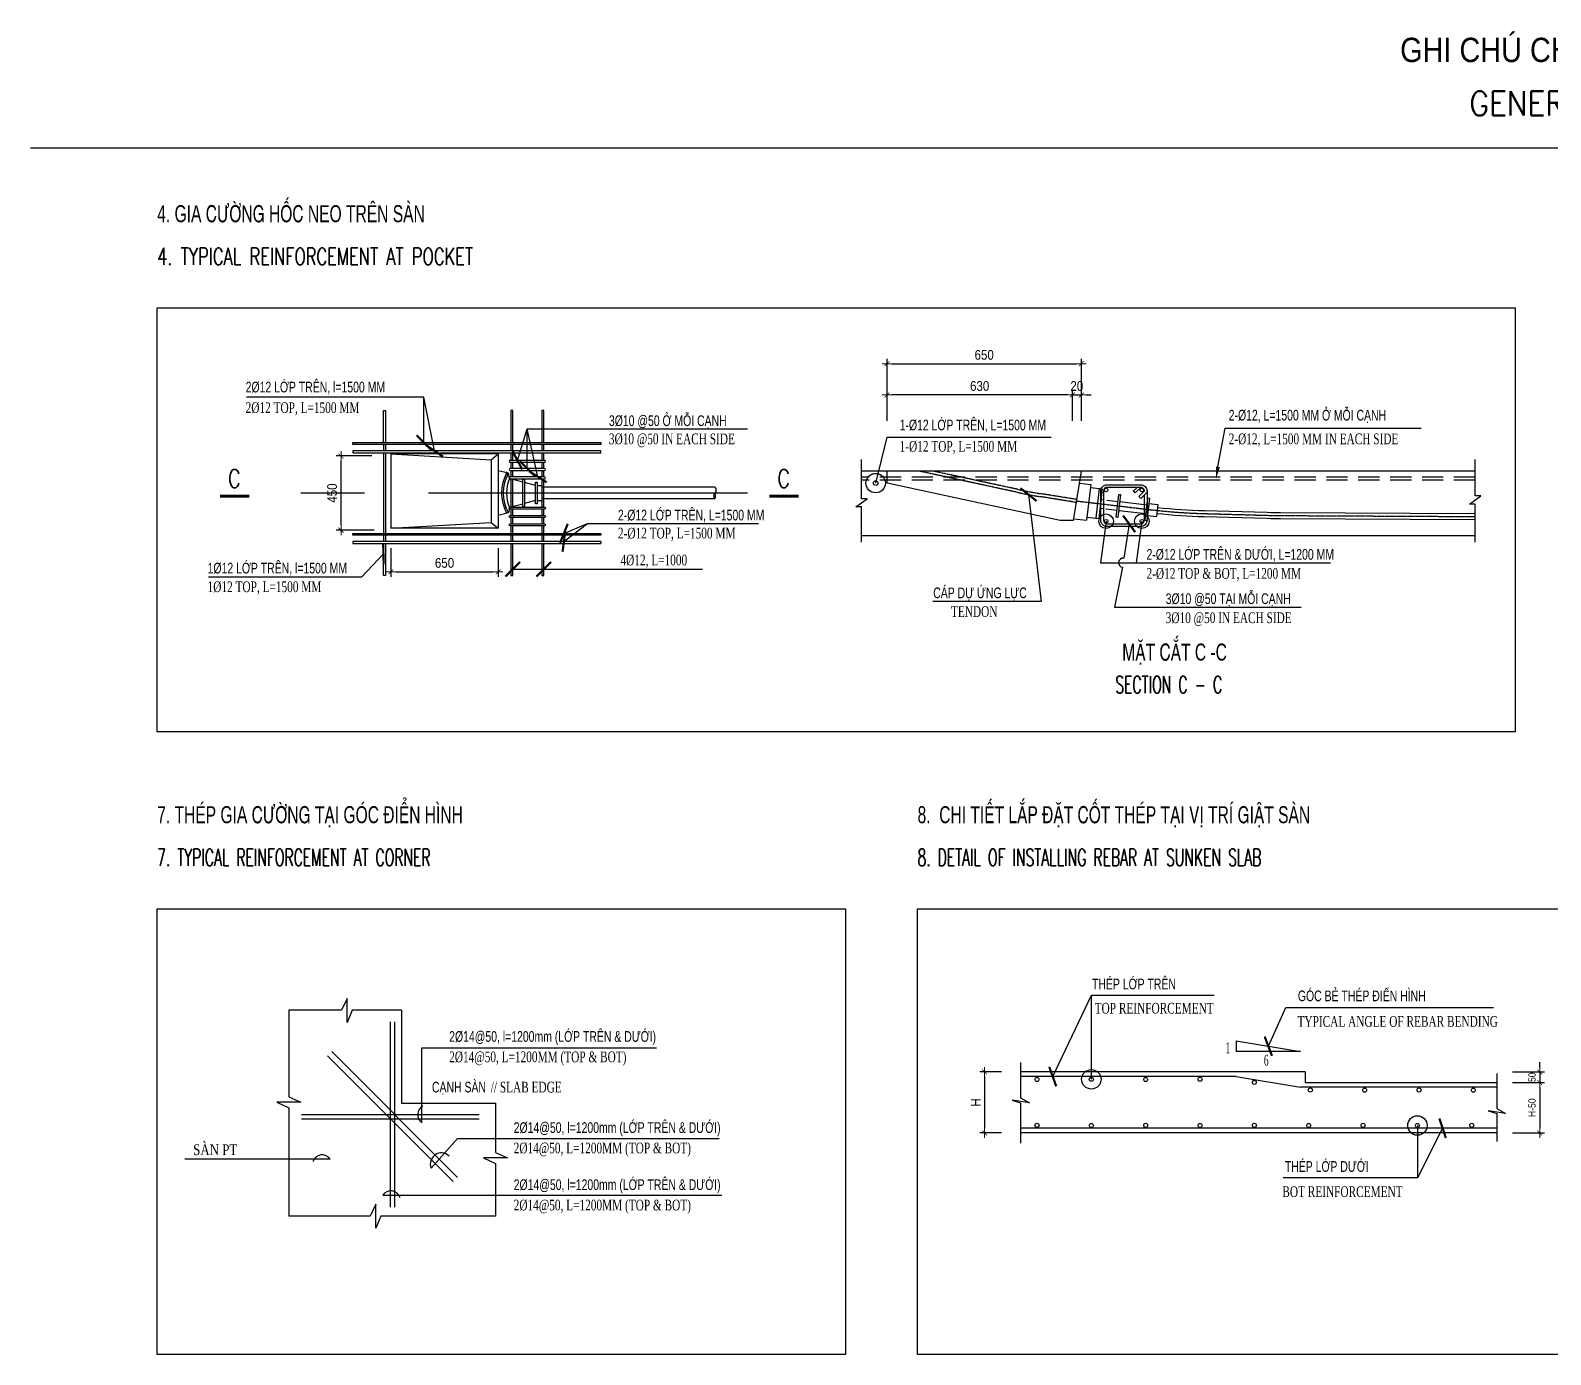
# Model space of a CAD drawing. Header units: millimetres. Extents: x 408913 to 1237273, y -191467 to -86666.
# Drawn here: x 1165551 to 1196826, y -159283 to -132042 of the extents above; entities that cross this region are included whole.
import ezdxf
from ezdxf.enums import TextEntityAlignment as Align

# ---------------------------------------------------------------- set-up
doc = ezdxf.new("R2010")
doc.units = ezdxf.units.MM
doc.header["$LTSCALE"] = 35
doc.header["$PDMODE"] = 3
for name, pattern in [('0', [0]), ('CENTER', [2, 1.25, -0.25, 0.25, -0.25]), ('HIDDEN', [9.525, 6.35, -3.175]), ('HIDDEN2', [0.1875, 0.125, -0.0625])]:
    doc.linetypes.add(name, pattern=pattern)
for name, color, linetype in [('Dimension', 253, 'Continuous'), ('IBST-Thep thuong', 4, 'Continuous'), ('Layer2', 167, 'HIDDEN2'), ('NETTHAY', 4, 'Continuous'), ('REINFT', 4, 'Continuous'), ('ST', 161, 'Continuous'), ('ST-H', 5, 'HIDDEN'), ('STEEL', 4, 'Continuous'), ('STR.Dim_F-CL-B', 8, 'Continuous'), ('STSEC', 1, 'Continuous'), ('TEXT', 4, 'Continuous'), ('Text25', 7, 'Continuous'), ('Text25_vn', 7, 'Continuous'), ('TXT-ST2', 7, 'Continuous'), ('VSC-TEXT', 31, 'Continuous')]:
    doc.layers.add(name, color=color, linetype=linetype)
doc.layers.add('NDC_S_DIM', color=1, linetype='Continuous', lineweight=9)
doc.layers.add('NDC_S_VN TEXT', color=7, linetype='Continuous', lineweight=9)
doc.styles.add('2F', font='')
doc.styles.add('Arial', font='arial.ttf', dxfattribs={"width": 0.6})
doc.styles.add('DIM', font='romans.shx', dxfattribs={"width": 0.55, "bigfont": 'vns.shx'})
doc.styles.add('NDC_ARIAL', font='arial.ttf', dxfattribs={"width": 0.85})
doc.styles.add('ROMANS', font='romans', dxfattribs={"width": 0.75, "bigfont": 'vns'})
doc.styles.add('VNTIMEH', font='vntimeh.shx', dxfattribs={"width": 0.8, "bigfont": 'vns.shx'})
doc.styles.get('2F').set_extended_font_data('.VnArial NarrowH')
doc.dimstyles.new('A2_1-10', dxfattribs={"dimscale": 100, "dimtxt": 2, "dimasz": 1, "dimexe": 1, "dimexo": 0, "dimgap": 0.8, "dimtad": 1, "dimdec": 0, "dimlfac": 0.1, "dimdsep": 46, "dimtxsty": 'NDC_ARIAL', "dimblk": 'DIMMARK', "dimcen": 49999.938995, "dimdle": 1.5, "dimclrd": 1, "dimclre": 1, "dimclrt": 3, "dimadec": 0, "dimazin": 0, "dimtfac": 1, "dimtdec": 0, "dimtix": 1, "dimtmove": 2, "dimatfit": 3, "dimfxl": 1, "dimarcsym": 0})
doc.dimstyles.new('VSC 1-200', dxfattribs={"dimscale": 200, "dimtxt": 2, "dimasz": 1, "dimexe": 0.8, "dimexo": 1, "dimgap": 1, "dimtad": 1, "dimdec": 0, "dimzin": 0, "dimdsep": 46, "dimtxsty": 'DIM', "dimblk1": 'ARCHTICK', "dimblk2": 'ARCHTICK', "dimsah": 1, "dimcen": -0.2, "dimdle": 0.8, "dimclrd": 9, "dimclre": 9, "dimclrt": 2, "dimadec": 0, "dimazin": 0, "dimtfac": 1, "dimtdec": 0, "dimtmove": 0, "dimatfit": 3, "dimldrblk": 'ARCHTICK', "dimfxl": 4, "dimfxlon": 1, "dimtolj": 1, "dimtzin": 0, "dimarcsym": 0})

# ---------------------------------------------------------------- blocks, each defined once
blk = doc.blocks.new('DIMMARK')
at = {"layer": 'NDC_S_DIM', "color": 1}
blk.add_line((-1.5, 0), (1, 0), dxfattribs=at)
at = {"layer": 'NDC_S_DIM', "color": 2, "const_width": 0.15}
blk.add_lwpolyline([(-0.5, -0.5), (0.5, 0.5)], dxfattribs=at)
blk = doc.blocks.new('*D402')
at = {"layer": 'DEFPOINTS', "color": 0, "transparency": 16777216}
for p in [(1187172, -138900), (1183174, -140075), (1187172, -140075)]:
    blk.add_point(p, dxfattribs=at)
at = {"layer": 'NDC_S_DIM', "color": 1, "lineweight": -2, "transparency": 16777216}
for p, q in [((1183174, -140075), (1183174, -138800)), ((1187172, -140075), (1187172, -138800)), ((1183274, -138900), (1187072, -138900))]:
    blk.add_line(p, q, dxfattribs=at)
at = {"layer": 'NDC_S_DIM', "color": 1, "lineweight": -2, "transparency": 16777216, "xscale": 100, "yscale": 100, "zscale": 100, "rotation": 180}
blk.add_blockref('DIMMARK', (1183174, -138900), dxfattribs=at)
at = {"layer": 'NDC_S_DIM', "color": 1, "lineweight": -2, "transparency": 16777216, "xscale": 100, "yscale": 100, "zscale": 100}
blk.add_blockref('DIMMARK', (1187172, -138900), dxfattribs=at)
at = {"layer": 'NDC_S_DIM', "color": 3, "transparency": 16777216, "insert": (1185173, -138718), "char_height": 200, "attachment_point": 5, "style": 'NDC_ARIAL'}
blk.add_mtext('650', dxfattribs=at)
blk = doc.blocks.new('*D403')
at = {"layer": 'DEFPOINTS', "color": 0, "transparency": 16777216}
for p in [(1183174, -139540), (1183174, -140075), (1186987, -140075)]:
    blk.add_point(p, dxfattribs=at)
at = {"layer": 'NDC_S_DIM', "color": 1, "lineweight": -2, "transparency": 16777216}
for p, q in [((1183174, -140075), (1183174, -139440)), ((1186987, -140075), (1186987, -139440)), ((1186887, -139540), (1183274, -139540))]:
    blk.add_line(p, q, dxfattribs=at)
at = {"layer": 'NDC_S_DIM', "color": 1, "lineweight": -2, "transparency": 16777216, "xscale": 100, "yscale": 100, "zscale": 100, "rotation": 180}
blk.add_blockref('DIMMARK', (1183174, -139540), dxfattribs=at)
at = {"layer": 'NDC_S_DIM', "color": 1, "lineweight": -2, "transparency": 16777216, "xscale": 100, "yscale": 100, "zscale": 100}
blk.add_blockref('DIMMARK', (1186987, -139540), dxfattribs=at)
at = {"layer": 'NDC_S_DIM', "color": 3, "transparency": 16777216, "insert": (1185080, -139358), "char_height": 200, "attachment_point": 5, "style": 'NDC_ARIAL'}
blk.add_mtext('630', dxfattribs=at)
blk = doc.blocks.new('*D423')
at = {"layer": 'DEFPOINTS', "color": 0, "transparency": 16777216}
for p in [(1185528, -153467), (1185181, -154724), (1185528, -154724)]:
    blk.add_point(p, dxfattribs=at)
at = {"layer": 'NDC_S_DIM', "color": 1, "lineweight": -2, "transparency": 16777216}
for p, q in [((1185528, -153467), (1185081, -153467)), ((1185181, -153567), (1185181, -154624)), ((1185528, -154724), (1185081, -154724))]:
    blk.add_line(p, q, dxfattribs=at)
at = {"layer": 'NDC_S_DIM', "color": 1, "lineweight": -2, "transparency": 16777216, "xscale": 100, "yscale": 100, "zscale": 100}
for p, rotation in [((1185181, -153467), 90), ((1185181, -154724), 270)]:
    blk.add_blockref('DIMMARK', p, dxfattribs=dict(at, rotation=rotation))
at = {"layer": 'NDC_S_DIM', "color": 3, "transparency": 16777216, "insert": (1185001, -154095), "char_height": 200, "attachment_point": 5, "rotation": 90, "style": 'NDC_ARIAL'}
blk.add_mtext('H', dxfattribs=at)
blk = doc.blocks.new('*D438')
at = {"layer": 'DEFPOINTS', "color": 0, "transparency": 16777216}
for p in [(1172967, -142694), (1175173, -142694), (1175173, -143180)]:
    blk.add_point(p, dxfattribs=at)
at = {"layer": 'NDC_S_DIM', "color": 1, "lineweight": -2, "transparency": 16777216}
for p, q in [((1172967, -142694), (1172967, -143280)), ((1175173, -142694), (1175173, -143280)), ((1173067, -143180), (1175073, -143180))]:
    blk.add_line(p, q, dxfattribs=at)
at = {"layer": 'NDC_S_DIM', "color": 1, "lineweight": -2, "transparency": 16777216, "xscale": 100, "yscale": 100, "zscale": 100, "rotation": 180}
blk.add_blockref('DIMMARK', (1172967, -143180), dxfattribs=at)
at = {"layer": 'NDC_S_DIM', "color": 1, "lineweight": -2, "transparency": 16777216, "xscale": 100, "yscale": 100, "zscale": 100}
blk.add_blockref('DIMMARK', (1175173, -143180), dxfattribs=at)
at = {"layer": 'NDC_S_DIM', "color": 3, "transparency": 16777216, "insert": (1174070, -142998), "char_height": 200, "attachment_point": 5, "style": 'NDC_ARIAL'}
blk.add_mtext('650', dxfattribs=at)
blk = doc.blocks.new('*D439')
at = {"layer": 'DEFPOINTS', "color": 0, "transparency": 16777216}
for p in [(1171941, -140796), (1172577, -140796), (1172620, -142323)]:
    blk.add_point(p, dxfattribs=at)
at = {"layer": 'NDC_S_DIM', "color": 1, "lineweight": -2, "transparency": 16777216}
for p, q in [((1172577, -140796), (1171841, -140796)), ((1171941, -142223), (1171941, -140896)), ((1172620, -142323), (1171841, -142323))]:
    blk.add_line(p, q, dxfattribs=at)
at = {"layer": 'NDC_S_DIM', "color": 1, "lineweight": -2, "transparency": 16777216, "xscale": 100, "yscale": 100, "zscale": 100}
for p, rotation in [((1171941, -140796), 90), ((1171941, -142323), 270)]:
    blk.add_blockref('DIMMARK', p, dxfattribs=dict(at, rotation=rotation))
at = {"layer": 'NDC_S_DIM', "color": 3, "transparency": 16777216, "insert": (1171759, -141560), "char_height": 200, "attachment_point": 5, "rotation": 90, "style": 'NDC_ARIAL'}
blk.add_mtext('450', dxfattribs=at)
blk = doc.blocks.new('_ArchTick')
at = {"color": 0, "linetype": 'ByBlock', "const_width": 0.15}
blk.add_lwpolyline([(-0.5, -0.5), (0.5, 0.5)], dxfattribs=at)
blk = doc.blocks.new('*D512')
at = {"layer": 'DEFPOINTS', "color": 0, "transparency": 16777216}
for p in [(1187172, -139540), (1186987, -140075), (1187172, -140075)]:
    blk.add_point(p, dxfattribs=at)
at = {"layer": 'NDC_S_DIM', "color": 1, "lineweight": -2, "transparency": 16777216}
for p, q in [((1186987, -140075), (1186987, -139440)), ((1187172, -140075), (1187172, -139440)), ((1186887, -139540), (1186787, -139540)), ((1186987, -139540), (1187172, -139540)), ((1187272, -139540), (1187372, -139540))]:
    blk.add_line(p, q, dxfattribs=at)
at = {"layer": 'NDC_S_DIM', "color": 1, "lineweight": -2, "transparency": 16777216, "xscale": 100, "yscale": 100, "zscale": 100}
blk.add_blockref('DIMMARK', (1186987, -139540), dxfattribs=at)
at = {"layer": 'NDC_S_DIM', "color": 1, "lineweight": -2, "transparency": 16777216, "xscale": 100, "yscale": 100, "zscale": 100, "rotation": 180}
blk.add_blockref('DIMMARK', (1187172, -139540), dxfattribs=at)
at = {"layer": 'NDC_S_DIM', "color": 3, "transparency": 16777216, "insert": (1187079, -139358), "char_height": 200, "attachment_point": 5, "style": 'NDC_ARIAL'}
blk.add_mtext('20', dxfattribs=at)
blk = doc.blocks.new('*D524')
at = {"layer": 'DEFPOINTS', "color": 0, "transparency": 16777216}
for p in [(1196045, -153687), (1196045, -154724), (1196601, -154724)]:
    blk.add_point(p, dxfattribs=at)
at = {"layer": 'NDC_S_DIM', "color": 1, "lineweight": -2, "transparency": 16777216}
for p, q in [((1196045, -153687), (1196701, -153687)), ((1196601, -153787), (1196601, -154624)), ((1196045, -154724), (1196701, -154724))]:
    blk.add_line(p, q, dxfattribs=at)
at = {"layer": 'NDC_S_DIM', "color": 1, "lineweight": -2, "transparency": 16777216, "xscale": 100, "yscale": 100, "zscale": 100}
for p, rotation in [((1196601, -153687), 90), ((1196601, -154724), 270)]:
    blk.add_blockref('DIMMARK', p, dxfattribs=dict(at, rotation=rotation))
at = {"layer": 'NDC_S_DIM', "color": 3, "transparency": 16777216, "insert": (1196444, -154205), "char_height": 200, "attachment_point": 5, "rotation": 90, "style": 'NDC_ARIAL'}
blk.add_mtext('{\\H0.75x;H-50}', dxfattribs=at)
blk = doc.blocks.new('*D525')
at = {"layer": 'DEFPOINTS', "color": 0, "transparency": 16777216}
for p in [(1196045, -153467), (1196045, -153687), (1196601, -153687)]:
    blk.add_point(p, dxfattribs=at)
at = {"layer": 'NDC_S_DIM', "color": 1, "lineweight": -2, "transparency": 16777216}
for p, q in [((1196045, -153467), (1196701, -153467)), ((1196601, -153367), (1196601, -153267)), ((1196601, -153467), (1196601, -153687)), ((1196045, -153687), (1196701, -153687)), ((1196601, -153787), (1196601, -153887))]:
    blk.add_line(p, q, dxfattribs=at)
at = {"layer": 'NDC_S_DIM', "color": 1, "lineweight": -2, "transparency": 16777216, "xscale": 100, "yscale": 100, "zscale": 100}
for p, rotation in [((1196601, -153467), 270), ((1196601, -153687), 90)]:
    blk.add_blockref('DIMMARK', p, dxfattribs=dict(at, rotation=rotation))
at = {"layer": 'NDC_S_DIM', "color": 3, "transparency": 16777216, "insert": (1196444, -153577), "char_height": 200, "attachment_point": 5, "rotation": 90, "style": 'NDC_ARIAL'}
blk.add_mtext('{\\H0.75x;50}', dxfattribs=at)

msp = doc.modelspace()

# ---------------------------------------------------------------- linework, layer by layer
at = {"color": 8}
for p, q in [((1173644.1, -139584.5), (1169996.3, -139584.5)), ((1183179.4, -140406.6), (1186552.5, -140406.6)), ((1189982.2, -141021.3), (1190131.4, -140221.2)), ((1190131.4, -140221.2), (1194165.5, -140221.2)), ((1187563.5, -142993), (1192300.5, -142993)), ((1188019.6, -143087.3), (1187853.2, -143904.8)), ((1172362.5, -143287.5), (1169212.9, -143287.5)), ((1186342.9, -143792.3), (1184116.4, -143792.3)), ((1187853.2, -143904.8), (1191693.6, -143904.8)), ((1173600.5, -154512.2), (1173600.5, -152971.3)), ((1173600.5, -152971.3), (1178431.8, -152971.3)), ((1173794.4, -155447.5), (1174337.4, -154836)), ((1174337.4, -154836), (1179722.9, -154836)), ((1171718.7, -155265.1), (1168729, -155265.1)), ((1172801.3, -156004.5), (1179774.2, -156004.5))]:
    msp.add_line(p, q, dxfattribs=at)
at = {"color": 1}
for p, q in [((1172966.9, -140753.9), (1172966.9, -142281.4)), ((1175173.2, -140753.9), (1172966.9, -140753.9)), ((1172966.9, -140753.9), (1175031.7, -140873)), ((1175031.7, -140873), (1175173.2, -140753.9)), ((1175031.7, -140873), (1175031.7, -142162.3)), ((1175173.2, -140753.9), (1175173.2, -142281.4)), ((1175383.5, -141152.4), (1175173.2, -141101.3)), ((1175405.6, -141261.7), (1175383.5, -141152.4)), ((1175681.7, -141334.4), (1175405.6, -141261.7)), ((1175941.8, -141404.4), (1175715.7, -141343.1)), ((1195274.8, -141109.6), (1182650, -141109.6)), ((1175975.7, -141406.9), (1176072.8, -141406.9)), ((1176072.8, -141406.9), (1176072.8, -141712.4)), ((1178912.3, -141440.9), (1176072.8, -141440.9)), ((1179447.5, -141440.9), (1178912.3, -141440.9)), ((1179630.9, -141440.9), (1179447.5, -141440.9)), ((1175383.5, -141967), (1175173.2, -142018.1)), ((1175405.6, -141857.6), (1175383.5, -141967)), ((1175681.7, -141785), (1175405.6, -141857.6)), ((1175941.8, -141715), (1175715.7, -141776.2)), ((1175975.7, -141712.4), (1176072.8, -141712.4)), ((1178912.3, -141678.5), (1176072.8, -141678.5)), ((1179447.5, -141678.5), (1178912.3, -141678.5)), ((1179630.9, -141678.5), (1179447.5, -141678.5)), ((1172966.9, -142281.4), (1175031.7, -142162.3)), ((1175173.2, -142281.4), (1172966.9, -142281.4)), ((1175031.7, -142162.3), (1175173.2, -142281.4)), ((1195274.8, -142438.4), (1182650, -142438.4))]:
    msp.add_line(p, q, dxfattribs=at)
at = {"color": 6, "linetype": 'Continuous'}
for p, q in [((1183173.6, -141355.6), (1183173.6, -141109.6)), ((1186732.7, -142124.5), (1183173.6, -141355.6)), ((1187008.3, -142124.5), (1187171.6, -141109.6)), ((1187131.6, -141358.2), (1187365.6, -141385.6)), ((1187365.6, -141385.6), (1187279.7, -142118.7)), ((1187358.4, -141446.7), (1187602.8, -141475.3)), ((1187541.7, -141468.2), (1187470.1, -142079.1)), ((1187602.8, -141475.3), (1187531.2, -142086.2)), ((1187556.3, -141872.4), (1187617.4, -141879.6)), ((1187577.7, -141689.2), (1187638.8, -141696.3)), ((1187672.3, -141886), (1187905.6, -141913.4)), ((1187693.8, -141702.8), (1187927.1, -141730.1)), ((1187941.6, -141917.6), (1188499.5, -141983)), ((1187963.1, -141734.3), (1188521, -141799.7)), ((1188561.3, -141773.4), (1188744.6, -141794.9)), ((1188744.6, -141794.9), (1188716, -142039.3)), ((1187008.3, -142124.5), (1186732.7, -142124.5)), ((1187014.3, -142087.6), (1187279.7, -142118.7)), ((1187286.9, -142057.6), (1187531.2, -142086.2)), ((1188532.7, -142017.8), (1188716, -142039.3))]:
    msp.add_line(p, q, dxfattribs=at)
at = {"color": 8, "linetype": 'CENTER', "ltscale": 150}
msp.add_line((1180301.5, -141559.7), (1170472.7, -141559.7), dxfattribs=at)
at = {"color": 1}
for points in [[(1175715.7, -141843.5), (1175681.7, -141843.5), (1175681.7, -141271.9), (1175715.7, -141271.9), (1175715.7, -141843.5)], [(1175975.7, -141780.1), (1175941.8, -141780.1), (1175941.8, -141336.9), (1175975.7, -141336.9), (1175975.7, -141780.1)]]:
    msp.add_lwpolyline(points, dxfattribs=at)
at = {"color": 4, "linetype": 'HIDDEN2', "ltscale": 1.5}
for points in [[(1187055.1, -141750.5), (1186327.9, -141633.5, -0.0133159), (1185843.4, -141542.3), (1183840.5, -141109.6)], [(1187066.1, -141690), (1186337.6, -141572.8, -0.0133159), (1185856.4, -141482.2), (1184131.7, -141109.6)], [(1187060.3, -141721.4), (1188608, -141902.8, 0.0222916), (1189701.5, -141981.7), (1190993.7, -142017.2, 0.0055961), (1191269, -142021.7), (1195274.8, -142042.2)]]:
    msp.add_lwpolyline(points, format="xyb", dxfattribs=at)
at = {"color": 1}
msp.add_lwpolyline([(1179630.9, -141440.9, -0.4115279), (1179630.9, -141559.7, 0.4115279), (1179630.9, -141678.5, 0.2958523), (1179630.9, -141559.7)], format="xyb", dxfattribs=at)
at = {"color": 6, "linetype": 'Continuous'}
for points in [[(1187924.7, -142062.1), (1187888.7, -142057.8), (1187943.8, -141587.7), (1187979.8, -141591.9), (1187924.7, -142062.1)], [(1188518.6, -142131.7), (1188482.6, -142127.4), (1188537.7, -141657.3), (1188573.7, -141661.5), (1188518.6, -142131.7)]]:
    msp.add_lwpolyline(points, dxfattribs=at)
for points in [[(1188723.2, -141977.6, 0.0198008), (1189699.8, -142043.2), (1190992, -142078.7, 0.0055961), (1191268.7, -142083.2), (1195274.8, -142103.7)], [(1188737.5, -141855.4, 0.0197758), (1189703.2, -141920.2), (1190995.4, -141955.8, 0.0055961), (1191269.3, -141960.2), (1195274.8, -141980.7)]]:
    msp.add_lwpolyline(points, format="xyb", dxfattribs=at)
at = {"color": 1}
for radius, start, end in [(869.5, 151.75905, 208.24095), (835.5, 150.82486, 209.17514), (767.7, 157.16245, 202.83755)]:
    msp.add_arc((1176113, -141559.7), radius, start, end, dxfattribs=at)
at = {"color": 8}
for centre, radius, start, end in [((1188032.6, -142993), 95.2, 82.15523, 262.15523), ((1173721.6, -154348.9), 203.4, 119.04985, 233.44528), ((1171552.4, -155373.2), 198.3, 33.01858, 163.36206), ((1174005.3, -155362.2), 227.5, 45.96653, 202.01779), ((1172967.6, -156112.6), 198.3, 16.63794, 146.98142)]:
    msp.add_arc(centre, radius, start, end, dxfattribs=at)
msp.add_solid([(1190022.6, -141027.9), (1189941.7, -141014.6), (1189942.5, -141264.1)], dxfattribs=at)
at = {"color": 1}
msp.add_solid([(1175353.7, -141112.8), (1175315.1, -141136.5), (1175405.6, -141240.3)], dxfattribs=at)
at = {"layer": 'IBST-Thep thuong', "ltscale": 200, "const_width": 62.9}
msp.add_lwpolyline([(1170053.7, -141623.3), (1169450.3, -141623.3)], dxfattribs=at)
at = {"layer": 'Layer2', "color": 8, "linetype": '0'}
for p, q in [((1191380.2, -152141.2), (1195654.3, -152141.2)), ((1194085.9, -155649.7), (1191322.5, -155649.7))]:
    msp.add_line(p, q, dxfattribs=at)
at = {"layer": 'Layer2', "color": 3, "linetype": '0'}
for p, q in [((1190357.6, -152828.8), (1191679.9, -153049.2)), ((1190357.6, -152828.8), (1190357.6, -153049.2)), ((1191679.9, -153049.2), (1190357.6, -153049.2))]:
    msp.add_line(p, q, dxfattribs=at)
at = {"layer": 'Layer2', "color": 1, "linetype": '0'}
for points in [[(1185922.9, -153277.2), (1185922.9, -154000.4), (1186101.7, -154106.2), (1185748.5, -154047.8), (1185922.9, -154106.2), (1185922.9, -154933.6)], [(1195717.2, -153497.6), (1195717.2, -154220.8), (1195896, -154326.6), (1195542.8, -154268.1), (1195717.2, -154326.6), (1195717.2, -154897.9)]]:
    msp.add_lwpolyline(points, dxfattribs=at)
at = {"layer": 'NETTHAY', "const_width": 62.9}
msp.add_lwpolyline([(1181355, -141623.3), (1180751.6, -141623.3)], dxfattribs=at)
at = {"layer": 'REINFT', "color": 3}
for p, q in [((1172813.4, -140561.4), (1172813.4, -140690.4)), ((1172813.4, -140731.1), (1172813.4, -142388.2)), ((1172854.1, -140561.4), (1172854.1, -140690.4)), ((1172854.1, -140731.1), (1172854.1, -142388.2)), ((1172813.4, -142428.9), (1172813.4, -142557.9)), ((1172854.1, -142428.9), (1172854.1, -142557.9)), ((1177289.1, -142388.2), (1177289.1, -142428.9)), ((1177289.1, -142557.9), (1177289.1, -142598.6))]:
    msp.add_line(p, q, dxfattribs=at)
at = {"layer": 'REINFT', "color": 3, "linetype": 'HIDDEN2', "ltscale": 100}
for p, q in [((1195274.8, -141232.6), (1182650, -141232.6)), ((1195274.8, -141294.1), (1182650, -141294.1))]:
    msp.add_line(p, q, dxfattribs=at)
at = {"layer": 'REINFT', "color": 3}
for points in [[(1172813.4, -140520.7), (1172813.4, -139862.5), (1172854.1, -139862.5), (1172854.1, -140520.7)], [(1175474.8, -140520.7), (1175474.8, -139862.5), (1175434.1, -139862.5), (1175434.1, -140520.7)], [(1176112.9, -140520.7), (1176112.9, -139862.5), (1176072.2, -139862.5), (1176072.2, -140520.7)], [(1175434.1, -140561.4), (1175434.1, -140690.4)], [(1175434.1, -140731.1), (1175434.1, -140886.3)], [(1175474.8, -140690.4), (1175474.8, -140561.4)], [(1175474.8, -140886.3), (1175474.8, -140731.1)], [(1176072.2, -140561.4), (1176072.2, -140690.4)], [(1176072.2, -140731.1), (1176072.2, -140886.3)], [(1176112.9, -140690.4), (1176112.9, -140561.4)], [(1176112.9, -140886.3), (1176112.9, -140731.1)], [(1175434.1, -140927.1), (1175434.1, -141056)], [(1175474.8, -141056), (1175474.8, -140927.1)], [(1176072.2, -140927.1), (1176072.2, -141056)], [(1176112.9, -141056), (1176112.9, -140927.1)], [(1175434.1, -141096.8), (1175434.1, -141225.8)], [(1175434.1, -141266.5), (1175434.1, -141852.9)], [(1175474.8, -141225.8), (1175474.8, -141096.8)], [(1175474.8, -141852.9), (1175474.8, -141266.5)], [(1176072.2, -141096.8), (1176072.2, -141225.8)], [(1176072.2, -141266.5), (1176072.2, -141852.9)], [(1176112.9, -141225.8), (1176112.9, -141096.8)], [(1176112.9, -141852.9), (1176112.9, -141266.5)], [(1188394.5, -141442.9), (1188279.8, -141557.7), (1188240.6, -141518.6), (1188316.9, -141442.3)], [(1188523, -141539), (1188392.1, -141670), (1188352.9, -141630.9), (1188467.7, -141516.1)], [(1175434.1, -141893.6), (1175434.1, -142022.6)], [(1175474.8, -142022.6), (1175474.8, -141893.6)], [(1176072.2, -141893.6), (1176072.2, -142022.6)], [(1176112.9, -142022.6), (1176112.9, -141893.6)], [(1175434.1, -142063.3), (1175434.1, -142192.3)], [(1175434.1, -142233), (1175434.1, -142388.2)], [(1175474.8, -142192.3), (1175474.8, -142063.3)], [(1175474.8, -142388.2), (1175474.8, -142233)], [(1176072.2, -142063.3), (1176072.2, -142192.3)], [(1176072.2, -142233), (1176072.2, -142388.2)], [(1176112.9, -142192.3), (1176112.9, -142063.3)], [(1176112.9, -142388.2), (1176112.9, -142233)], [(1177289.1, -142428.9), (1172186.5, -142428.9), (1172186.5, -142388.2), (1177289.1, -142388.2)], [(1177289.1, -142557.9), (1172186.5, -142557.9), (1172186.5, -142598.6), (1177289.1, -142598.6)], [(1172854.1, -142598.6), (1172854.1, -143256.8), (1172813.4, -143256.8), (1172813.4, -142598.6)], [(1175434.1, -142428.9), (1175434.1, -142557.9)], [(1175434.1, -142598.6), (1175434.1, -143256.8), (1175474.8, -143256.8), (1175474.8, -142598.6)], [(1175474.8, -142557.9), (1175474.8, -142428.9)], [(1176072.2, -142428.9), (1176072.2, -142557.9)], [(1176072.2, -142598.6), (1176072.2, -143256.8), (1176112.9, -143256.8), (1176112.9, -142598.6)], [(1176112.9, -142557.9), (1176112.9, -142428.9)]]:
    msp.add_lwpolyline(points, dxfattribs=at)
for points in [[(1177289.1, -140561.4), (1172186.5, -140561.4), (1172186.5, -140520.7), (1177289.1, -140520.7)], [(1177289.1, -140690.4), (1172186.5, -140690.4), (1172186.5, -140731.1), (1177289.1, -140731.1)]]:
    msp.add_lwpolyline(points, close=True, dxfattribs=at)
for points in [[(1176126.5, -140886.3), (1175420.5, -140886.3, 1), (1175420.5, -140927.1), (1176126.5, -140927.1, 1)], [(1176126.5, -141056), (1175420.5, -141056, 1), (1175420.5, -141096.8), (1176126.5, -141096.8, 1)], [(1176126.5, -141225.8), (1175420.5, -141225.8, 1), (1175420.5, -141266.5), (1176126.5, -141266.5, 1)], [(1187701.8, -142248, -0.4142136), (1187572.7, -142118.9), (1187572.7, -141516.1, -0.4142136), (1187701.8, -141386.9), (1188393.9, -141386.9, -0.4142136), (1188523, -141516.1), (1188523, -142118.9, -0.4142136), (1188393.9, -142248)], [(1176126.5, -141893.6), (1175420.5, -141893.6, -1), (1175420.5, -141852.9), (1176126.5, -141852.9, -1)], [(1176126.5, -142063.3), (1175420.5, -142063.3, -1), (1175420.5, -142022.6), (1176126.5, -142022.6, -1)], [(1176126.5, -142233), (1175420.5, -142233, -1), (1175420.5, -142192.3), (1176126.5, -142192.3, -1)]]:
    msp.add_lwpolyline(points, format="xyb", close=True, dxfattribs=at)
msp.add_lwpolyline([(1188393.9, -141442.3), (1187701.8, -141442.3, 0.4142136), (1187628, -141516.1), (1187628, -142118.9, 0.4142136), (1187701.8, -142192.7), (1188393.9, -142192.7, 0.4142136), (1188467.7, -142118.9), (1188467.7, -141594.4)], format="xyb", dxfattribs=at)
for centre, radius in [((1182940.5, -141355.4), 48), ((1187681.2, -141496.1), 36.9), ((1187681.2, -141496.1), 36.9), ((1187681.2, -141496.1), 36.9), ((1187681.2, -141496.1), 36.9), ((1188414.6, -141496.1), 36.9), ((1187681.2, -142138.9), 36.9), ((1187681.2, -142138.9), 36.9), ((1187681.2, -142138.9), 36.9), ((1188414.6, -142138.9), 36.9)]:
    msp.add_circle(centre, radius, dxfattribs=at)
msp.add_arc((1188393.9, -141516.1), 73.8, 0, 90, dxfattribs=at)
at = {"layer": 'ST', "color": 1}
for points in [[(1182650, -142569.1), (1182650, -141841.9), (1182533.6, -141841.9), (1182766.4, -141680.6), (1182650, -141680.6), (1182650, -140872.5)], [(1195274.8, -142569.1), (1195274.8, -141791.3), (1195158.4, -141791.3), (1195391.2, -141616.8), (1195274.8, -141616.8), (1195274.8, -140872.5)]]:
    msp.add_lwpolyline(points, dxfattribs=at)
at = {"layer": 'ST-H', "color": 4, "linetype": 'Continuous'}
for p, q in [((1172955.4, -152436.2), (1172955.4, -156249.2)), ((1173043.4, -152436.2), (1173043.4, -156249.2)), ((1174249.6, -155725), (1171661.1, -153136.4)), ((1174337.6, -155637), (1171749.1, -153048.4)), ((1190357.6, -153564.1), (1185922.9, -153564.1)), ((1190357.6, -153564.1), (1191679.9, -153784.5)), ((1195717.2, -153784.5), (1191679.9, -153784.5)), ((1171125, -154342.7), (1174785.8, -154342.7)), ((1171125, -154430.7), (1174785.8, -154430.7)), ((1195717.2, -154626.3), (1185922.9, -154626.3))]:
    msp.add_line(p, q, dxfattribs=at)
at = {"layer": 'STEEL', "color": 8, "linetype": 'ByBlock', "ltscale": 600}
for points in [[(1168159.5, -137747.1), (1196097.3, -137747.1), (1196097.3, -146474.5), (1168159.5, -146474.5)], [(1168159.5, -150111.1), (1182317.8, -150111.1), (1182317.8, -159283.3), (1168159.5, -159283.3)], [(1183802.2, -150111.1), (1197758.7, -150111.1), (1197758.7, -159283.3), (1183802.2, -159283.3)]]:
    msp.add_lwpolyline(points, close=True, dxfattribs=at)
at = {"layer": 'STEEL', "color": 3}
for centre in [(1186259.6, -153623.4), (1187377.6, -153619.7), (1188495.7, -153623.4), (1189613.7, -153619.7), (1190731.7, -153683.3), (1191883.1, -153840.1), (1193001.1, -153843.7), (1194119.2, -153840.1), (1195237.2, -153843.7), (1186259.6, -154567), (1187377.6, -154570.7), (1188495.7, -154567), (1189613.7, -154570.7), (1190731.7, -154567), (1191849.8, -154570.7), (1192967.8, -154567), (1194085.9, -154570.7), (1195203.9, -154567)]:
    msp.add_circle(centre, 41.7, dxfattribs=at)
at = {"layer": 'STR.Dim_F-CL-B'}
msp.add_lwpolyline([(1165550.7, -134454.2), (1237273, -134454.2)], dxfattribs=at)
at = {"layer": 'STSEC', "color": 2}
for p, q in [((1191777.4, -153466.6), (1185922.9, -153466.6)), ((1191777.4, -153466.6), (1191777.4, -153687)), ((1191777.4, -153687), (1195717.2, -153687)), ((1195717.2, -154723.8), (1185922.9, -154723.8))]:
    msp.add_line(p, q, dxfattribs=at)
for points in [[(1173184.2, -152199.3), (1172171.8, -152199.3), (1172064.5, -152449.6), (1172064.5, -151955.1), (1171949.2, -152199.3), (1170865.2, -152199.3)], [(1170865.2, -152199.3), (1170865.2, -153982.4), (1171115.5, -154089.6), (1170621, -154089.6), (1170865.2, -154205), (1170865.2, -156432.9)], [(1173184.2, -152199.3), (1173184.2, -154113.9), (1175116.7, -154113.9)], [(1175116.7, -154113.9), (1175116.7, -155126.3), (1175367, -155233.5), (1174872.5, -155233.5), (1175116.7, -155348.9), (1175116.7, -156432.9)], [(1175116.7, -156432.9), (1172762.9, -156432.9), (1172655.7, -156683.2), (1172655.7, -156188.7), (1172540.4, -156432.9), (1170865.2, -156432.9)]]:
    msp.add_lwpolyline(points, dxfattribs=at)

# ---------------------------------------------------------------- texts
at = {"color": 2, "style": 'ROMANS'}
for s, width, p in [('4. TYPICAL REINFORCEMENT AT POCKET', 0.7, (1168159.5, -136867.1)), ('SECTION C - C', 0.6, (1187872.5, -145676.2)), ('7. TYPICAL REINFORCEMENT AT CORNER', 0.6, (1168159.5, -149231.1)), ('8. DETAIL OF INSTALLING REBAR AT SUNKEN SLAB', 0.6, (1183802.2, -149231.1))]:
    msp.add_text(s, height=350, dxfattribs=dict(at, width=width)).set_placement(p)
at = {"layer": 'Dimension', "color": 7, "style": 'VNTIMEH', "width": 0.6}
for s, p in [('1', (1190135.8, -153083)), ('6', (1190926.1, -153337.6))]:
    msp.add_text(s, height=220, dxfattribs=at).set_placement(p)
at = {"layer": 'NDC_S_VN TEXT', "ltscale": 30, "style": 'NDC_ARIAL', "width": 0.85}
msp.add_text('GHI CHÚ CHUNG CHO PHẦN KẾT CẤU ỨNG SUẤT TRƯỚC', height=500, dxfattribs=at).set_placement((1193730.1, -132692.8))
at = {"layer": 'TEXT', "color": 7, "linetype": 'Continuous', "style": '2F', "width": 0.8}
for s, p in [('4. GIA C¦êNG HèC NEO TR£N SµN ', (1168159.5, -135987.1)), ('MÆT C¾T C -C', (1188014.9, -145005.4)), ('7. thÐp gia c\xadêng t¹i gãc ®iÓn h×nh', (1168159.5, -148351.1)), ('8.  chi tiÕt l¾p ®Æt cèt thÐp t¹i vÞ trÝ giËt sµn', (1183802.2, -148351.1))]:
    msp.add_text(s, height=350, dxfattribs=at).set_placement(p)
at = {"layer": 'TEXT', "color": 0, "style": 'Arial', "width": 0.7}
for s, p in [('2%%C12 LỚP TRÊN, l=1500 MM', (1169979, -139489)), ('2-%%C12, L=1500 MM Ở MỖI CẠNH', (1190203.1, -140067.4)), ('3%%C10 @50 Ở MỖI CẠNH', (1177452.1, -140181)), ('1-%%C12 LỚP TRÊN, L=1500 MM ', (1183433.4, -140269.6)), ('2-%%C12 LỚP TRÊN, L=1500 MM', (1177638.7, -142122.7)), ('2-%%C12 LỚP TRÊN & DƯỚI, L=1200 MM', (1188512, -142930.7)), ('1%%C12 LỚP TRÊN, l=1500 MM', (1169196.3, -143213.3)), ('CÁP DỰ ỨNG LỰC', (1184124.3, -143722.4)), ('3%%C10 @50 TẠI MỖI CẠNH', (1188907, -143842.8)), ('THÉP LỚP TRÊN', (1187391.5, -151769.5)), ('GÓC BẺ THÉP ĐIỂN HÌNH', (1191626.7, -152013.1)), ('2%%C14@50, l=1200mm (LỚP TRÊN & DƯỚI)', (1174166, -152848.7)), ('CẠNH SÀN', (1173811.9, -153890.5)), ('2%%C14@50, l=1200mm (LỚP TRÊN & DƯỚI)', (1175493.5, -154723.5)), ('THÉP LỚP DƯỚI', (1191358.4, -155523.6)), ('2%%C14@50, l=1200mm (LỚP TRÊN & DƯỚI)', (1175493.5, -155897.4))]:
    msp.add_text(s, height=220, dxfattribs=at).set_placement(p)
at = {"layer": 'Text25', "color": 7, "linetype": 'ByBlock', "style": 'ROMANS', "width": 0.75}
for p in [(1169745.1, -141260.6), (1181046.4, -141260.6)]:
    msp.add_text('C', height=377.1, dxfattribs=at).set_placement(p, align=Align.MIDDLE)
at = {"layer": 'Text25_vn', "color": 7, "style": 'VNTIMEH', "width": 0.8}
msp.add_text('sµn pt', height=220, dxfattribs=at).set_placement((1168899.6, -155178.8))
at = {"layer": 'TXT-ST2', "color": 2, "style": 'VNTIMEH', "width": 0.7}
for s, p in [('2%%C12 TOP, l=1500 MM', (1169979, -139912.6)), ('3%%C10 @50 IN EACH SIDE', (1177452.1, -140554.5)), ('2-%%C12, L=1500 MM IN EACH SIDE', (1190203.1, -140554.3)), ('1-%%C12 TOP, L=1500 MM ', (1183433.4, -140707.8)), ('2-%%C12 top, L=1500 MM', (1177638.7, -142493.7)), ('2-%%C12 TOP & BOT, L=1200 MM', (1188512, -143322.4)), ('1%%C12 TOP, l=1500 MM', (1169196.3, -143596.7)), ('TENDON', (1184489.2, -144107.9)), ('3%%C10 @50 IN EACH SIDE', (1188907, -144234.5)), ('TOP REINFORCEMENT', (1187445.3, -152267.1)), ('TYPICAL ANGLE OF REBAR BENDING', (1191619.2, -152539.3)), ('2%%C14@50, l=1200mm (TOP & BOT)', (1174166, -153267.9)), ('// SLAB EDGE', (1175020.6, -153890.5)), ('2%%C14@50, l=1200mm (TOP & BOT)', (1175493.5, -155142.7)), ('BOT REINFORCEMENT', (1191306.6, -156041.4)), ('2%%C14@50, l=1200mm (TOP & BOT)', (1175493.5, -156316.7))]:
    msp.add_text(s, height=220, dxfattribs=at).set_placement(p)
at = {"layer": 'TXT-ST2', "style": 'VNTIMEH', "width": 0.7}
msp.add_text('4%%C12, L=1000', height=220, dxfattribs=at).set_placement((1177690.7, -143047))
at = {"layer": 'VSC-TEXT', "color": 2, "ltscale": 150, "style": 'ROMANS', "width": 0.9}
msp.add_text('GENERAL FOR POST-TENSIONED STRUCTURE', height=500, dxfattribs=at).set_placement((1201886.1, -133792.7), align=Align.CENTER)

# ---------------------------------------------------------------- dimensions: what is measured, and where the dimension line sits
at = {"layer": 'NDC_S_DIM'}
for base, p1, p2, text, picture, middle in [((1187171.6, -138900.3), (1183173.6, -140075), (1187171.6, -140075), '650', '*D402', (1185172.6, -138718.2)), ((1183173.6, -139539.9), (1186987.1, -140075), (1183173.6, -140075), '630', '*D403', (1185080.3, -139357.7)), ((1187171.6, -139539.9), (1186987.1, -140075), (1187171.6, -140075), '20', '*D512', (1187079.3, -139357.8)), ((1175173.2, -143179.7), (1172966.9, -142693.9), (1175173.2, -142693.9), '650', '*D438', (1174070.1, -142997.6))]:
    dim = msp.add_linear_dim(base=base, p1=p1, p2=p2, text=text, dimstyle='A2_1-10', dxfattribs=at)
    dim.commit()
    dim.dimension.update_dxf_attribs({"geometry": picture, "text_midpoint": middle})
for base, p1, p2, angle, text, picture, middle in [((1171941.2, -140796), (1172620.1, -142323.4), (1172576.8, -140796), 90, '450', '*D439', (1171759, -141559.7)), ((1185180.7, -154723.8), (1185527.5, -153466.6), (1185527.5, -154723.8), 270, 'H', '*D423', (1185000.7, -154095.2)), ((1196600.6, -153687), (1196045.1, -153466.6), (1196045.1, -153687), 90, '{\\H0.75x;50}', '*D525', (1196444, -153576.8)), ((1196600.6, -154723.8), (1196045.1, -153687), (1196045.1, -154723.8), 90, '{\\H0.75x;H-50}', '*D524', (1196444, -154205.4))]:
    dim = msp.add_linear_dim(base=base, p1=p1, p2=p2, angle=angle, text=text, dimstyle='A2_1-10', dxfattribs=at)
    dim.commit()
    dim.dimension.update_dxf_attribs({"geometry": picture, "text_midpoint": middle})

# ---------------------------------------------------------------- leaders
at = {"ltscale": 200}
for points, override in [([(1173644.1, -140520.7), (1173644.1, -139584.5)], {"dimasz": 1.5, "dimtad": 0}), ([(1173861.9, -140690.4), (1173644.1, -139584.5)], {"dimasz": 1.5, "dimtad": 0}), ([(1175569.8, -140886.3), (1175773.5, -140235.2), (1179872.8, -140235.2)], {"dimasz": 1.5, "dimtad": 0}), ([(1175773.5, -141056), (1175773.5, -140235.2), (1179872.8, -140235.2)], {"dimasz": 1.5, "dimtad": 0}), ([(1175993.1, -141225.8), (1175773.5, -140235.2), (1180304, -140235.2)], {"dimasz": 1.5, "dimtad": 0}), ([(1186085, -141591.1), (1186342.9, -143792.3)], {"dimasz": 1.5, "dimgap": 1, "dimtad": 0}), ([(1176526.1, -142557.9), (1177014.2, -142182.8), (1180528.2, -142182.8)], {"dimasz": 1.5, "dimtad": 0}), ([(1176526.1, -142388.2), (1177014.2, -142182.8), (1180528.2, -142182.8)], {"dimasz": 1.5, "dimtad": 0}), ([(1188155, -142192.7), (1188045.6, -142898.8)], {"dimasz": 1.5, "dimtad": 0}), ([(1172813.4, -142812.3), (1172362.5, -143287.5)], {"dimasz": 1.5, "dimtad": 0}), ([(1175474.8, -143126.9), (1179117.9, -143126.9)], {"dimasz": 1.5, "dimtad": 0}), ([(1176112.9, -143126.9), (1179374.8, -143126.9)], {"dimasz": 1.5, "dimtad": 0}), ([(1186583, -153564.1), (1187377.6, -151888), (1189900.8, -151888)], {"dimasz": 1.5, "dimtad": 0}), ([(1191018.7, -152939), (1191380.2, -152141.2)], {"dimasz": 1.5, "dimtad": 0}), ([(1194604.2, -154626.3), (1194085.9, -155649.7)], {"dimasz": 1.5, "dimtad": 0})]:
    msp.add_leader(points, dimstyle='VSC 1-200', override=override, dxfattribs=at)
at = {"layer": 'REINFT', "ltscale": 200}
for points, override in [([(1182940.5, -141355.4), (1183179.4, -140406.6)], {"dimasz": 2, "dimgap": 1, "dimtad": 0, "dimldrblk": 'Origin'}), ([(1187681.2, -142138.9), (1187563.5, -142993)], {"dimasz": 1.5, "dimtad": 0, "dimldrblk": 'Origin'}), ([(1188414.6, -142138.9), (1188298.6, -142993)], {"dimasz": 1.5, "dimtad": 0, "dimldrblk": 'Origin'}), ([(1187377.6, -153619.7), (1187377.6, -151888), (1189900.8, -151888)], {"dimasz": 2, "dimtad": 0, "dimldrblk": 'Origin'}), ([(1194085.9, -154570.7), (1194085.9, -155649.7)], {"dimasz": 2, "dimtad": 0, "dimldrblk": 'Origin'})]:
    msp.add_leader(points, dimstyle='VSC 1-200', override=override, dxfattribs=at)

doc.saveas('drawing.dxf')
